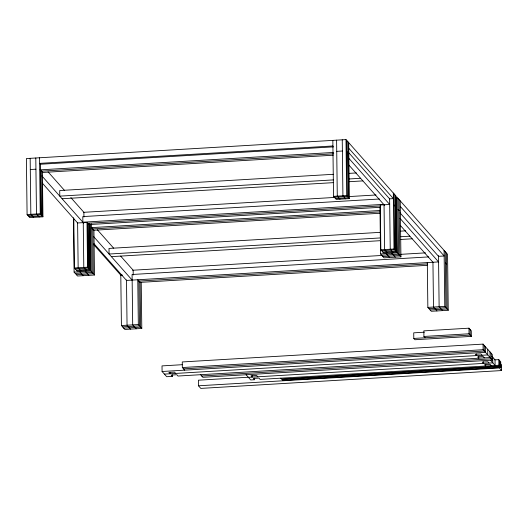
<?xml version="1.0" encoding="UTF-8"?>
<svg xmlns="http://www.w3.org/2000/svg" width="528" height="528" viewBox="0 0 528 528"><rect width="100%" height="100%" fill="white"/><g stroke="black" fill="none" stroke-linecap="round" stroke-linejoin="round"><path stroke-width="0.79" d="M389.69 204.455L380.292 205.016L380.84 249.797L383.533 252.839L396.693 252.061L396.007 196.079L345.998 139.597L26.4 158.552L27.086 214.533L29.779 217.576L42.94 216.797L42.392 172.009L40.465 169.838L41.019 214.619L27.845 215.404M332.911 145.972L39.626 163.37L40.399 164.241L333.676 146.843M30.294 169.528L35.937 169.191M336.739 151.351L342.375 151.015M39.996 169.864L333.399 152.46M41.144 171.171L333.729 153.813M42.299 172.471L333.241 155.212M333.399 174.299L59.717 190.535L59.783 196.132L333.465 179.896M349.015 173.375L356.407 172.933M349.081 178.972L360.584 178.286M62.093 198.739L333.307 182.648M348.922 181.724L362.894 180.893M27.086 214.533L40.247 213.754L42.94 216.797M333.524 196.357L346.685 195.571L349.378 198.614L336.217 199.393L333.524 196.357L332.838 140.375M334.283 197.221L347.464 196.442L346.771 140.461M83.523 212.329L334.93 197.419M348.896 196.588L376.009 194.977M29 216.704L42.174 215.926L41.62 171.145M335.438 198.528L348.619 197.743L347.926 141.768M379.487 199.003L82.797 216.605L82.863 222.202L383.665 204.356M77.609 222.968L87.008 222.413L88.935 224.585M87.305 223.311L380.708 205.907M88.46 224.611L380.219 207.306M91.74 227.621L380.213 210.507M92.895 228.921L380.543 211.86M93.225 230.274L380.054 213.259M380.213 232.346L108.999 248.431L109.065 254.034L380.279 237.943M400.759 231.125L405.689 230.835M400.825 236.722L409.867 236.188M111.375 256.641L380.12 240.695M400.666 239.474L412.177 238.795M74.395 267.973L87.556 267.194L90.248 270.237L77.088 271.016L74.395 267.973L73.795 218.585M380.84 249.797L394 249.018L396.693 252.061M75.161 268.844L88.334 268.066L87.78 223.285L88.328 268.066M381.599 250.668L394.772 249.883L394.086 193.908M76.309 270.151L89.489 269.366L88.915 223.271M382.754 251.968L395.927 251.189L395.234 195.208M74.098 272.111L91.021 271.108L94.479 275.015L77.563 276.019L74.098 272.111L73.438 217.78M380.536 253.928L397.459 252.925L400.924 256.839L384.001 257.842L380.536 253.928L379.969 207.009M75.253 273.412L92.176 272.408L91.582 223.839M381.691 255.235L398.614 254.232L397.927 198.251M132.581 270.244L382.708 255.407M400.811 254.331L425.495 252.866M76.408 274.718L93.324 273.715L92.783 228.928M382.846 256.535L399.769 255.532L399.082 199.558M122.41 275.075L120.793 275.174L93.727 244.596M428.769 256.905L132.079 274.501L132.693 324.885L136.151 328.792M126.502 280.434L438.583 261.921M138.23 281.114L427.522 263.947M139.385 282.414L427.033 265.353M121.414 325.552L138.329 324.548L141.794 328.462L124.872 329.465L121.414 325.552L120.787 274.514M427.852 307.375L444.774 306.372L448.232 310.279L431.317 311.282L427.852 307.375L427.304 262.594M122.569 326.858L139.484 325.855L138.937 281.068M429.007 308.675L445.929 307.672L445.243 251.698M123.717 328.159L140.639 327.155L140.085 281.879M430.162 309.982L447.077 308.979L446.398 252.998M424.354 332.204L413.728 332.838L413.794 338.435L414.949 339.735L471.352 336.389L471.28 330.792L468.976 328.185L423.852 330.865L423.925 336.461L425.073 337.762M423.925 336.461L469.042 333.782L471.352 336.389M413.794 338.435L470.197 335.089L470.125 329.492M200.541 374.702L202.851 377.309L492.367 360.129L492.301 354.532L483.067 344.104L182.266 361.951L182.338 367.547L184.642 370.154M182.582 364.676L162.017 365.897L162.083 371.494L166.703 376.708L172.339 376.372L172.319 374.774M182.338 367.547L483.133 349.708L492.367 360.129M183.493 368.854L484.288 351.008L484.222 345.411M162.083 371.494L485.443 352.315L485.377 346.711M164.393 374.101L487.753 354.922L487.687 349.318M201.696 376.002L491.212 358.829L491.146 353.232M494.683 359.878L498.795 359.634L499.567 360.505L499.633 366.102L281.556 379.038L280.784 378.173M248.556 377.223L198.422 380.2L198.488 385.796L200.798 388.403L501.6 370.557L501.534 364.96L500.148 363.396M248.398 377.348L492.796 362.848L492.73 357.251M254.443 378.134L254.463 379.731L250.701 379.955L246.088 374.741M499.633 366.102L498.861 365.237L260.106 379.401L258.951 378.094L253.308 378.431L254.463 379.731M500.016 366.538L281.939 379.474L282.704 380.345L500.788 367.409L500.722 361.812L499.95 360.941L500.016 366.538L500.788 367.409M198.488 385.796L499.29 367.95L501.6 370.557M348.764 148.236L393.38 198.634L389.624 198.858L348.81 152.764M400.303 206.455L444.154 255.988L438.517 256.324L400.079 212.909M346.909 151.661L348.058 152.962L348.619 197.743M394.218 205.102L395.373 206.408L395.927 251.189M398.066 209.451L399.221 210.751M445.381 262.891L446.536 264.191M348.902 158.38L389.664 204.428M400.006 218.348L438.768 262.132M348.698 164.855L384.569 205.379M400.376 225.463L433.132 262.469M491.806 356.209L495.033 359.858L495.106 365.455L490.486 360.241M345.616 198.838L342.923 195.796L342.243 139.821M392.931 252.285L390.238 249.236L389.611 198.198M391.822 253.262L395.281 257.169M442.596 310.616L439.131 306.702L438.511 255.664M482.11 355.252L480.955 353.951L475.319 354.281L476.474 355.588L476.454 353.991M484.42 357.859L483.265 356.558L477.629 356.888L478.777 358.195L478.757 356.598M489.034 363.073L487.885 361.772L482.242 362.102L483.397 363.409L483.377 361.812M491.344 365.68L490.189 364.379L484.552 364.709L485.707 366.016L485.687 364.419M339.979 199.175L337.28 196.126L336.6 140.151M387.295 252.615L384.595 249.572L384.047 204.791M386.179 253.598L389.644 257.506M436.953 310.952L433.495 307.039L432.947 262.258M257.796 376.794L256.641 375.487L251.005 375.824L252.153 377.124L252.133 375.527M48.041 171.824L64.33 190.225M70.851 197.591L83.879 212.309L83.939 217.107M97.324 229.726L113.612 248.127M120.674 256.1L133.162 270.211L133.221 275.009M91.628 227.627L93.931 230.234L94.479 275.015M140.092 282.374L137.782 279.767L138.329 324.548M41.917 175.949L83.767 223.219M93.568 236.524L132.33 280.309M42.253 183.038L77.583 222.941M93.931 243.646L126.694 280.645M39.178 217.021L36.485 213.972L35.798 157.997M86.493 270.461L83.794 267.419L83.252 222.638M88.843 275.352L85.378 271.438L85.358 269.795M175.672 373.435L174.517 372.128L168.881 372.464L170.029 373.765L170.009 372.167M33.541 217.351L30.842 214.309L30.162 158.334M80.85 270.798L78.157 267.749L77.603 222.479M79.741 271.775L83.2 275.682M130.515 329.129L127.05 325.215L126.496 279.939M172.339 376.372L171.184 375.071L176.827 374.735L177.982 376.042L490.063 357.529L489.991 351.925M498.795 359.634L498.861 365.237M483.067 344.104L483.133 349.708M468.976 328.185L469.042 333.782M448.232 310.279L447.553 254.305L396.772 196.951L397.459 252.925M444.088 250.391L444.774 306.372M400.237 200.858L400.924 256.839M393.314 193.037L394 249.018M348.691 142.639L349.378 198.614M345.998 139.597L346.685 195.571M141.233 282.361L141.794 328.462M90.446 224.182L91.021 271.108M89.687 224.136L90.248 270.237M87.008 222.413L87.556 267.194M40.392 163.581L41.012 214.619M39.56 157.773L40.247 213.754"/></g></svg>
